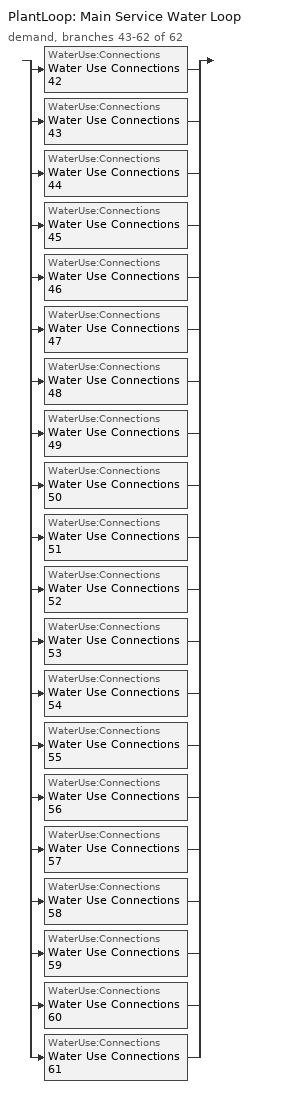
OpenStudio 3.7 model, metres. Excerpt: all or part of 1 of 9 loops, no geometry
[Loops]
PlantLoop 'Main Service Water Loop'
 demand, branches 43-62 of 62: split
  | WaterUse:Connections 'Water Use Connections 42'
  | WaterUse:Connections 'Water Use Connections 43'
  | WaterUse:Connections 'Water Use Connections 44'
  | WaterUse:Connections 'Water Use Connections 45'
  | WaterUse:Connections 'Water Use Connections 46'
  | WaterUse:Connections 'Water Use Connections 47'
  | WaterUse:Connections 'Water Use Connections 48'
  | WaterUse:Connections 'Water Use Connections 49'
  | WaterUse:Connections 'Water Use Connections 50'
  | WaterUse:Connections 'Water Use Connections 51'
  | WaterUse:Connections 'Water Use Connections 52'
  | WaterUse:Connections 'Water Use Connections 53'
  | WaterUse:Connections 'Water Use Connections 54'
  | WaterUse:Connections 'Water Use Connections 55'
  | WaterUse:Connections 'Water Use Connections 56'
  | WaterUse:Connections 'Water Use Connections 57'
  | WaterUse:Connections 'Water Use Connections 58'
  | WaterUse:Connections 'Water Use Connections 59'
  | WaterUse:Connections 'Water Use Connections 60'
  | WaterUse:Connections 'Water Use Connections 61'
[WaterUse:Connections] Drain Water Heat Exchanger Type=None; Drain Water Heat Exchanger Destination=Plant
Name | Water Use Equipment Name 1
Water Use Connections 42 | Room_4_11_flr_3 Service Water Use 0.05gal/min
Water Use Connections 43 | Room_4_12_flr_3 Service Water Use 0.05gal/min
Water Use Connections 44 | Room_4_13_flr_3 Service Water Use 0.05gal/min
Water Use Connections 45 | Room_4_14_flr_3 Service Water Use 0.05gal/min
Water Use Connections 46 | Room_4_15_flr_3 Service Water Use 0.05gal/min
Water Use Connections 47 | Room_4_16_flr_3 Service Water Use 0.05gal/min
Water Use Connections 48 | Room_4_17_flr_3 Service Water Use 0.05gal/min
Water Use Connections 49 | Room_4_18_flr_3 Service Water Use 0.05gal/min
Water Use Connections 50 | Room_4_19_flr_3 Service Water Use 0.05gal/min
Water Use Connections 51 | Room_4_1_flr_3 Service Water Use 0.05gal/min
Water Use Connections 52 | Room_4_2_flr_3 Service Water Use 0.05gal/min
Water Use Connections 53 | Room_4_3_flr_3 Service Water Use 0.05gal/min
Water Use Connections 54 | Room_4_4_flr_3 Service Water Use 0.05gal/min
Water Use Connections 55 | Room_4_5_flr_3 Service Water Use 0.05gal/min
Water Use Connections 56 | Room_4_6_flr_3 Service Water Use 0.05gal/min
Water Use Connections 57 | Room_4_7_flr_3 Service Water Use 0.05gal/min
Water Use Connections 58 | Room_4_8_flr_3 Service Water Use 0.05gal/min
Water Use Connections 59 | Room_4_9_flr_3 Service Water Use 0.05gal/min
Water Use Connections 60 | Room_5_flr_3 Service Water Use 0.08gal/min
Water Use Connections 61 | Room_6_flr_3 Service Water Use 0.08gal/min
[WaterUse:Equipment:Definition]
Name | Peak Flow Rate {m3/s} | Target Temperature Schedule | Sensible Fraction Schedule | Latent Fraction Schedule
Room_4_11_flr_3 Service Water Use Def 0.05gal/min | 3.1269e-06 | Schedule Ruleset 128 | Schedule Ruleset 126 | Schedule Ruleset 127
Room_4_12_flr_3 Service Water Use Def 0.05gal/min | 3.1269e-06 | Schedule Ruleset 131 | Schedule Ruleset 129 | Schedule Ruleset 130
Room_4_13_flr_3 Service Water Use Def 0.05gal/min | 3.1269e-06 | Schedule Ruleset 134 | Schedule Ruleset 132 | Schedule Ruleset 133
Room_4_14_flr_3 Service Water Use Def 0.05gal/min | 3.1269e-06 | Schedule Ruleset 137 | Schedule Ruleset 135 | Schedule Ruleset 136
Room_4_15_flr_3 Service Water Use Def 0.05gal/min | 3.1269e-06 | Schedule Ruleset 140 | Schedule Ruleset 138 | Schedule Ruleset 139
Room_4_16_flr_3 Service Water Use Def 0.05gal/min | 3.1269e-06 | Schedule Ruleset 143 | Schedule Ruleset 141 | Schedule Ruleset 142
Room_4_17_flr_3 Service Water Use Def 0.05gal/min | 3.1269e-06 | Schedule Ruleset 146 | Schedule Ruleset 144 | Schedule Ruleset 145
Room_4_18_flr_3 Service Water Use Def 0.05gal/min | 3.12092e-06 | Schedule Ruleset 149 | Schedule Ruleset 147 | Schedule Ruleset 148
Room_4_19_flr_3 Service Water Use Def 0.05gal/min | 3.1269e-06 | Schedule Ruleset 152 | Schedule Ruleset 150 | Schedule Ruleset 151
Room_4_1_flr_3 Service Water Use Def 0.05gal/min | 3.1269e-06 | Schedule Ruleset 155 | Schedule Ruleset 153 | Schedule Ruleset 154
Room_4_2_flr_3 Service Water Use Def 0.05gal/min | 3.1269e-06 | Schedule Ruleset 158 | Schedule Ruleset 156 | Schedule Ruleset 157
Room_4_3_flr_3 Service Water Use Def 0.05gal/min | 3.1269e-06 | Schedule Ruleset 161 | Schedule Ruleset 159 | Schedule Ruleset 160
Room_4_4_flr_3 Service Water Use Def 0.05gal/min | 3.1269e-06 | Schedule Ruleset 164 | Schedule Ruleset 162 | Schedule Ruleset 163
Room_4_5_flr_3 Service Water Use Def 0.05gal/min | 3.1269e-06 | Schedule Ruleset 167 | Schedule Ruleset 165 | Schedule Ruleset 166
Room_4_6_flr_3 Service Water Use Def 0.05gal/min | 3.1269e-06 | Schedule Ruleset 170 | Schedule Ruleset 168 | Schedule Ruleset 169
Room_4_7_flr_3 Service Water Use Def 0.05gal/min | 3.1269e-06 | Schedule Ruleset 173 | Schedule Ruleset 171 | Schedule Ruleset 172
Room_4_8_flr_3 Service Water Use Def 0.05gal/min | 3.1269e-06 | Schedule Ruleset 176 | Schedule Ruleset 174 | Schedule Ruleset 175
Room_4_9_flr_3 Service Water Use Def 0.05gal/min | 3.1269e-06 | Schedule Ruleset 179 | Schedule Ruleset 177 | Schedule Ruleset 178
Room_5_flr_3 Service Water Use Def 0.08gal/min | 4.97412e-06 | Schedule Ruleset 182 | Schedule Ruleset 180 | Schedule Ruleset 181
Room_6_flr_3 Service Water Use Def 0.08gal/min | 4.97354e-06 | Schedule Ruleset 185 | Schedule Ruleset 183 | Schedule Ruleset 184
[WaterUse:Equipment] Flow Rate Fraction Schedule=NECB-F-Service Water Heating
Name | Water Use Equipment Definition | Space
Room_4_11_flr_3 Service Water Use 0.05gal/min | Room_4_11_flr_3 Service Water Use Def 0.05gal/min | Room_4_11_Flr_3
Room_4_12_flr_3 Service Water Use 0.05gal/min | Room_4_12_flr_3 Service Water Use Def 0.05gal/min | Room_4_12_Flr_3
Room_4_13_flr_3 Service Water Use 0.05gal/min | Room_4_13_flr_3 Service Water Use Def 0.05gal/min | Room_4_13_Flr_3
Room_4_14_flr_3 Service Water Use 0.05gal/min | Room_4_14_flr_3 Service Water Use Def 0.05gal/min | Room_4_14_Flr_3
Room_4_15_flr_3 Service Water Use 0.05gal/min | Room_4_15_flr_3 Service Water Use Def 0.05gal/min | Room_4_15_Flr_3
Room_4_16_flr_3 Service Water Use 0.05gal/min | Room_4_16_flr_3 Service Water Use Def 0.05gal/min | Room_4_16_Flr_3
Room_4_17_flr_3 Service Water Use 0.05gal/min | Room_4_17_flr_3 Service Water Use Def 0.05gal/min | Room_4_17_Flr_3
Room_4_18_flr_3 Service Water Use 0.05gal/min | Room_4_18_flr_3 Service Water Use Def 0.05gal/min | Room_4_18_Flr_3
Room_4_19_flr_3 Service Water Use 0.05gal/min | Room_4_19_flr_3 Service Water Use Def 0.05gal/min | Room_4_19_Flr_3
Room_4_1_flr_3 Service Water Use 0.05gal/min | Room_4_1_flr_3 Service Water Use Def 0.05gal/min | Room_4_1_Flr_3
Room_4_2_flr_3 Service Water Use 0.05gal/min | Room_4_2_flr_3 Service Water Use Def 0.05gal/min | Room_4_2_Flr_3
Room_4_3_flr_3 Service Water Use 0.05gal/min | Room_4_3_flr_3 Service Water Use Def 0.05gal/min | Room_4_3_Flr_3
Room_4_4_flr_3 Service Water Use 0.05gal/min | Room_4_4_flr_3 Service Water Use Def 0.05gal/min | Room_4_4_Flr_3
Room_4_5_flr_3 Service Water Use 0.05gal/min | Room_4_5_flr_3 Service Water Use Def 0.05gal/min | Room_4_5_Flr_3
Room_4_6_flr_3 Service Water Use 0.05gal/min | Room_4_6_flr_3 Service Water Use Def 0.05gal/min | Room_4_6_Flr_3
Room_4_7_flr_3 Service Water Use 0.05gal/min | Room_4_7_flr_3 Service Water Use Def 0.05gal/min | Room_4_7_Flr_3
Room_4_8_flr_3 Service Water Use 0.05gal/min | Room_4_8_flr_3 Service Water Use Def 0.05gal/min | Room_4_8_Flr_3
Room_4_9_flr_3 Service Water Use 0.05gal/min | Room_4_9_flr_3 Service Water Use Def 0.05gal/min | Room_4_9_Flr_3
Room_5_flr_3 Service Water Use 0.08gal/min | Room_5_flr_3 Service Water Use Def 0.08gal/min | Room_5_Flr_3
Room_6_flr_3 Service Water Use 0.08gal/min | Room_6_flr_3 Service Water Use Def 0.08gal/min | Room_6_Flr_3
[Schedule:Ruleset]
Name | Default Day Schedule
NECB-F-Service Water Heating | NECB-F-Service Water Heating Default
Schedule Ruleset 126 | Schedule Day 131
Schedule Ruleset 127 | Schedule Day 132
Schedule Ruleset 128 | Schedule Day 133
Schedule Ruleset 129 | Schedule Day 134
Schedule Ruleset 130 | Schedule Day 135
Schedule Ruleset 131 | Schedule Day 136
Schedule Ruleset 132 | Schedule Day 137
Schedule Ruleset 133 | Schedule Day 138
Schedule Ruleset 134 | Schedule Day 139
Schedule Ruleset 135 | Schedule Day 140
Schedule Ruleset 136 | Schedule Day 141
Schedule Ruleset 137 | Schedule Day 142
Schedule Ruleset 138 | Schedule Day 143
Schedule Ruleset 139 | Schedule Day 144
Schedule Ruleset 140 | Schedule Day 145
Schedule Ruleset 141 | Schedule Day 146
Schedule Ruleset 142 | Schedule Day 147
Schedule Ruleset 143 | Schedule Day 148
Schedule Ruleset 144 | Schedule Day 149
Schedule Ruleset 145 | Schedule Day 150
Schedule Ruleset 146 | Schedule Day 151
Schedule Ruleset 147 | Schedule Day 152
Schedule Ruleset 148 | Schedule Day 153
Schedule Ruleset 149 | Schedule Day 154
Schedule Ruleset 150 | Schedule Day 155
Schedule Ruleset 151 | Schedule Day 156
Schedule Ruleset 152 | Schedule Day 157
Schedule Ruleset 153 | Schedule Day 158
Schedule Ruleset 154 | Schedule Day 159
Schedule Ruleset 155 | Schedule Day 160
Schedule Ruleset 156 | Schedule Day 161
Schedule Ruleset 157 | Schedule Day 162
Schedule Ruleset 158 | Schedule Day 163
Schedule Ruleset 159 | Schedule Day 164
Schedule Ruleset 160 | Schedule Day 165
Schedule Ruleset 161 | Schedule Day 166
Schedule Ruleset 162 | Schedule Day 167
Schedule Ruleset 163 | Schedule Day 168
Schedule Ruleset 164 | Schedule Day 169
Schedule Ruleset 165 | Schedule Day 170
Schedule Ruleset 166 | Schedule Day 171
Schedule Ruleset 167 | Schedule Day 172
Schedule Ruleset 168 | Schedule Day 173
Schedule Ruleset 169 | Schedule Day 174
Schedule Ruleset 170 | Schedule Day 175
Schedule Ruleset 171 | Schedule Day 176
Schedule Ruleset 172 | Schedule Day 177
Schedule Ruleset 173 | Schedule Day 178
Schedule Ruleset 174 | Schedule Day 179
Schedule Ruleset 175 | Schedule Day 180
Schedule Ruleset 176 | Schedule Day 181
Schedule Ruleset 177 | Schedule Day 182
Schedule Ruleset 178 | Schedule Day 183
Schedule Ruleset 179 | Schedule Day 184
Schedule Ruleset 180 | Schedule Day 185
Schedule Ruleset 181 | Schedule Day 186
Schedule Ruleset 182 | Schedule Day 187
Schedule Ruleset 183 | Schedule Day 188
Schedule Ruleset 184 | Schedule Day 189
Schedule Ruleset 185 | Schedule Day 190
[Schedule:Day]
NECB-F-Service Water Heating Default; NECB-F-Service Water Heating Default|Wkdy Day; NECB-F-Service Water Heating Sat Day; NECB-F-Service Water Heating Sun|Hol Day: 1, 0, 0.35, 2, 0, 0.21, 3, 0, 0.14, 5, 0, 0.07, 6, 0, 0.14, 7, 0, 0.28, 8, 0, 0.42, 9, 0, 0.63, 10, 0, 0.49, 12, 0, 0.35, 13, 0, 0.28, 14, 0, 0.35, 15, 0, 0.28, 19, 0, 0.21, 20, 0, 0.35, 24, 0, 0.49
Schedule Day 131; Schedule Day 134; Schedule Day 137; Schedule Day 140; Schedule Day 143; Schedule Day 146; Schedule Day 149; Schedule Day 152; Schedule Day 155; Schedule Day 158; Schedule Day 161; Schedule Day 164; Schedule Day 167; Schedule Day 170; Schedule Day 173; Schedule Day 176; Schedule Day 179; Schedule Day 182; Schedule Day 185; Schedule Day 188: 24, 0, 0.2
Schedule Day 132; Schedule Day 135; Schedule Day 138; Schedule Day 141; Schedule Day 144; Schedule Day 147; Schedule Day 150; Schedule Day 153; Schedule Day 156; Schedule Day 159; Schedule Day 162; Schedule Day 165; Schedule Day 168; Schedule Day 171; Schedule Day 174; Schedule Day 177; Schedule Day 180; Schedule Day 183; Schedule Day 186; Schedule Day 189: 24, 0, 0.05
Schedule Day 133; Schedule Day 136; Schedule Day 139; Schedule Day 142; Schedule Day 145; Schedule Day 148; Schedule Day 151; Schedule Day 154; Schedule Day 157; Schedule Day 160; Schedule Day 163; Schedule Day 166; Schedule Day 169; Schedule Day 172; Schedule Day 175; Schedule Day 178; Schedule Day 181; Schedule Day 184; Schedule Day 187; Schedule Day 190: 24, 0, 60
[Schedule:Rule] Schedule Ruleset=NECB-F-Service Water Heating; Date Specification Type=DateRange; Start Month=1; Start Day=1; End Month=12; End Day=31
Name | Rule Order | Day Schedule | Apply Monday | Apply Tuesday | Apply Wednesday | Apply Thursday | Apply Friday | Apply Saturday | Apply Sunday
Schedule Rule 107 | 2 | NECB-F-Service Water Heating Default|Wkdy Day | Yes | Yes | Yes | Yes | Yes
Schedule Rule 108 | 1 | NECB-F-Service Water Heating Sat Day |  |  |  |  |  | Yes
Schedule Rule 109 | 0 | NECB-F-Service Water Heating Sun|Hol Day |  |  |  |  |  |  | Yes
